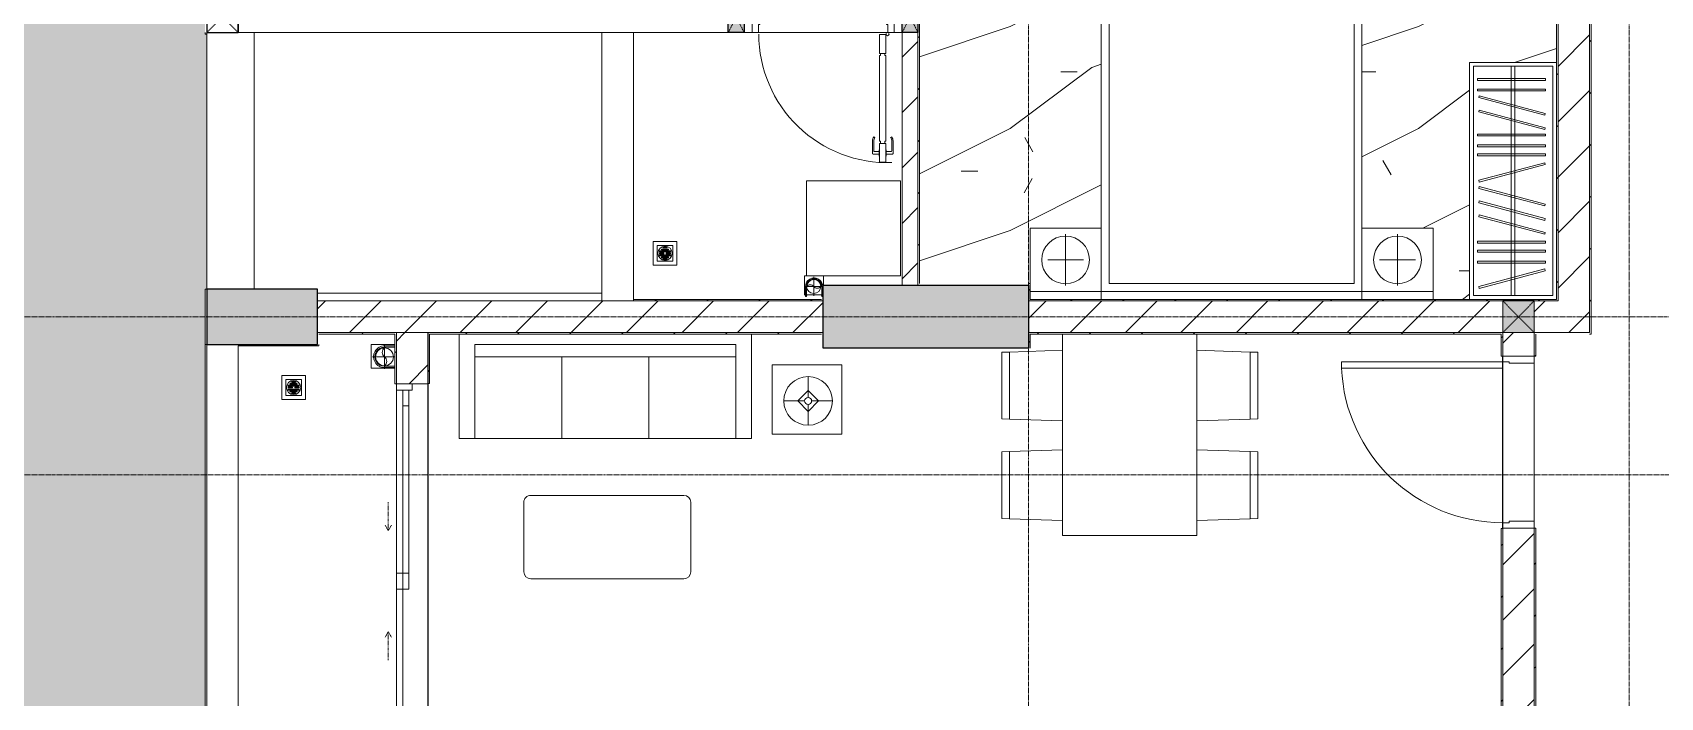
# Model space of a CAD drawing. Header units: millimetres. Extents: x 5121 to 246734, y -48180 to 129206.
# Drawn here: x 32551 to 42851, y 23126 to 27337 of the extents above; entities that cross this region are included whole.
import ezdxf

# ---------------------------------------------------------------- set-up
doc = ezdxf.new("R2010")
doc.units = ezdxf.units.MM
for name, pattern in [('Dash', [6, 3, -3]), ('Grid Line', [22.225, 12.7, -3.175, 3.175, -3.175]), ('IMPORT-CENTER _3_', [10.16, 6.35, -1.27, 1.27, -1.27])]:
    doc.linetypes.add(name, pattern=pattern)
for name, color, linetype, lineweight in [('0-1', 7, 'Continuous', 5), ('A-DETL-GENF', 92, 'Continuous', 9), ('A-DETL-GENF-1', 50, 'Continuous', 9), ('A-DOOR', 31, 'Continuous', 9), ('A-DOOR-1', 253, 'Continuous', 9), ('A-DOOR-2', 50, 'Continuous', 9), ('A-DOOR-FRAM', 31, 'Continuous', 9), ('A-DOOR-HDLN', 31, 'Dash', 9), ('A-FLOR', 192, 'Continuous', 9), ('A-FLOR-1', 50, 'Continuous', 9), ('A-FLOR-PATT', 8, 'Continuous', 9), ('A-FLOR-PATT-1', 9, 'Continuous', 9), ('A-WALL', 113, 'Continuous', 9), ('A-WALL-1', 250, 'Continuous', 18), ('A-WALL-2', 50, 'Continuous', 9), ('A-WALL-FNSH-1', 50, 'Continuous', 9), ('A-WALL-PATT-1', 9, 'Continuous', 9), ('A-WALL-PATT-2', 50, 'Continuous', 9), ('A-WALL-PATT-3', 111, 'Continuous', 9), ('G-IMPT', 8, 'Continuous', 9), ('G-IMPT-1', 254, 'Continuous', 9), ('G-IMPT-2', 8, 'IMPORT-CENTER _3_', 9), ('I-FURN', 30, 'Continuous', 9), ('I-FURN-1', 253, 'Continuous', 9), ('M-EQPM', 50, 'Continuous', 9), ('S-BEAM-1', 50, 'Continuous', 9), ('S-COLS', 52, 'Continuous', 9), ('S-COLS-1', 7, 'Continuous', 5), ('S-COLS-2', 10, 'Continuous', 25), ('S-COLS-3', 50, 'Continuous', 9), ('S-COLS-4', 253, 'Continuous', 9), ('S-COLS-5', 52, 'Continuous', 25), ('S-COLS-6', 52, 'Dash', 9), ('S-COLS-HDLN', 52, 'Dash', 9), ('S-COLS-HDLN-1', 50, 'Dash', 9), ('S-GRID-1', 1, 'Grid Line', 9)]:
    doc.layers.add(name, color=color, linetype=linetype, lineweight=lineweight)
pattern_1 = [(45, (0, 0), (-175.3625, 175.3625), [])]
pattern_2 = [(45, (0, 0), (-164.4023, 164.4023), [])]

# ---------------------------------------------------------------- blocks, each defined once
blk = doc.blocks.new('M_Concrete-Rectangular-Column2 - 400x1300-812637-TKCS_MB TỔNG THỂ TẦNG 1')
at = {"layer": 'S-COLS-3'}
blk.add_hatch(color=256, dxfattribs=at).paths.add_polyline_path([(650, 200), (-650, 200), (-650, -200), (650, -200), (650, 100)])
at = {"layer": 'S-COLS-2'}
for p, q in [((-650, 200), (650, 200)), ((-650, -200), (-650, 200)), ((650, 200), (650, -200)), ((650, -200), (-650, -200))]:
    blk.add_line(p, q, dxfattribs=at)
blk = doc.blocks.new('NCV_TKTC_KET CAU_rvt-1-TKCS_MB TỔNG THỂ TẦNG 1')
at = {"layer": 'S-COLS-1'}
blk.add_hatch(color=256, dxfattribs=at).paths.add_polyline_path([(33653, 25362), (34353, 25362), (34353, 25712), (33653, 25712), (33653, 25362)])
at = {"layer": 'A-FLOR-1'}
blk.add_line((33653, 27337), (33653, 25712), dxfattribs=at)
at = {"layer": 'S-BEAM-1'}
for p, q in [((33653, 27337), (33653, 25712)), ((33953, 25712), (33953, 27337)), ((34353, 25687), (34353, 25637)), ((36153, 25687), (34353, 25687))]:
    blk.add_line(p, q, dxfattribs=at)
at = {"layer": 'S-COLS-2'}
for p, q in [((33653, 25712), (33653, 25362)), ((34353, 25712), (33653, 25712)), ((34353, 25362), (34353, 25712)), ((33653, 25362), (34353, 25362))]:
    blk.add_line(p, q, dxfattribs=at)
at = {"layer": 'S-COLS-3', "rotation": 180}
blk.add_blockref('M_Concrete-Rectangular-Column2 - 400x1300-812637-TKCS_MB TỔNG THỂ TẦNG 1', (38203, 25537), dxfattribs=at)
blk = doc.blocks.new('MAY GIAT - MAY GIAT_dwg-V97-TKCS_MB TỔNG THỂ TẦNG 1')
at = {"layer": 'G-IMPT-1', "flags": 128}
blk.add_lwpolyline([(5, 597), (5, 2), (605, 2), (605, 597)], close=True, dxfattribs=at)
blk = doc.blocks.new('MAY GIAT - MAY GIAT-V103-TKCS_MB TỔNG THỂ TẦNG 1')
at = {"layer": 'I-FURN-1'}
for p, q in [((5, -2), (605, -2)), ((5, -597), (5, -2)), ((605, -2), (605, -597)), ((605, -597), (5, -597))]:
    blk.add_line(p, q, dxfattribs=at)
at = {"extrusion": (0, 0, -1), "zscale": -1, "rotation": 180}
blk.add_blockref('MAY GIAT - MAY GIAT_dwg-V97-TKCS_MB TỔNG THỂ TẦNG 1', (0, 0), dxfattribs=at)
blk = doc.blocks.new('G1_SOF - BO TRU - 100x200-V107-TKCS_MB TỔNG THỂ TẦNG 1')
at = {"layer": 'S-COLS-3'}
blk.add_hatch(color=256, dxfattribs=at).paths.add_polyline_path([(50, -100), (50, 100), (-50, 100), (-50, -100), (-45, -100)])
at = {"layer": 'S-COLS-2'}
for p, q in [((-50, -100), (-50, 100)), ((50, 100), (50, -100)), ((50, -100), (-50, -100))]:
    blk.add_line(p, q, dxfattribs=at)
at = {"layer": 'S-COLS-HDLN-1'}
for p, q in [((50, -100), (-50, 100)), ((-50, -100), (50, 100))]:
    blk.add_line(p, q, dxfattribs=at)
blk = doc.blocks.new('DOOR_CW_01 CANH MO-PANEL KINH - DIG_01-900x2200-CỬA NHÔM KÍNH-400868-TKCS_MB TỔNG THỂ TẦNG 1')
at = {"layer": 'A-DETL-GENF-1'}
for p, q in [((-399, 832), (-397, 832)), ((-399, 792), (-399, 832)), ((-397, 872), (-357, 872)), ((-397, 752), (-397, 872)), ((-397, 792), (-397, 832)), ((-357, 872), (-357, 752)), ((-357, 792), (-357, 832)), ((-355, 832), (-357, 832)), ((-355, 792), (-355, 832)), ((-442, 737), (-442, 816)), ((-399, 820), (-438, 820)), ((-434, 800), (-434, 737)), ((-399, 804), (-430, 804)), ((-397, 792), (-399, 792)), ((-357, 752), (-397, 752)), ((-397, 738), (-391, 738)), ((-397, 738), (-397, 196)), ((-363, 752), (-391, 752)), ((-391, 752), (-391, 738)), ((-363, 738), (-363, 752)), ((-357, 738), (-363, 738)), ((-357, 792), (-355, 792)), ((-357, 196), (-357, 738)), ((-355, 820), (-316, 820)), ((-355, 804), (-324, 804)), ((-320, 800), (-320, 737)), ((-312, 737), (-312, 816)), ((-434, 711), (-427, 716)), ((-320, 711), (-327, 716)), ((-397, 196), (-391, 196)), ((-357, 182), (-397, 182)), ((-397, 182), (-397, 62)), ((-391, 196), (-391, 182)), ((-391, 182), (-363, 182)), ((-357, 196), (-363, 196)), ((-363, 182), (-363, 196)), ((-357, 62), (-357, 182)), ((-397, 62), (-357, 62))]:
    blk.add_line(p, q, dxfattribs=at)
blk.add_circle((-407, 60), 10, dxfattribs=at)
for centre, radius, start, end in [((-407, 60), 814, 360, 92), ((-438, 816), 4, 90, 180), ((-397, 737), 45, 180, 215), ((-430, 800), 4, 90, 180), ((-397, 737), 37, 180, 215), ((-357, 737), 37, 325, 0), ((-324, 800), 4, 360, 90), ((-357, 737), 45, 325, 0), ((-316, 816), 4, 0, 90)]:
    blk.add_arc(centre, radius, start, end, dxfattribs=at)
at = {"layer": 'A-DOOR-2'}
for p, q in [((-410, 50), (-450, 50)), ((-450, 50), (-450, -50)), ((-410, 0), (-410, 50)), ((-400, 0), (-410, 0)), ((-407, 50), (-382, 50)), ((-400, -50), (-400, 0)), ((410, 0), (400, 0)), ((400, 0), (400, -50)), ((450, 50), (410, 50)), ((410, 50), (410, 0)), ((450, -50), (450, 50)), ((-450, -50), (-400, -50)), ((400, -50), (450, -50))]:
    blk.add_line(p, q, dxfattribs=at)
blk = doc.blocks.new('G1_SOF - BO TRU - 100x200-V75-TKCS_MB TỔNG THỂ TẦNG 1')
at = {"layer": 'S-COLS-3'}
blk.add_hatch(color=256, dxfattribs=at).paths.add_polyline_path([(-50, 0), (-50, -100), (50, -100), (50, 100), (-50, 98), (-50, 47)])
at = {"layer": 'S-COLS-2'}
for p, q in [((-50, 100), (50, 100)), ((-50, -100), (-50, 100)), ((50, 100), (50, -100)), ((50, -100), (-50, -100))]:
    blk.add_line(p, q, dxfattribs=at)
at = {"layer": 'S-COLS-HDLN-1'}
for p, q in [((50, -100), (-50, 100)), ((-50, -100), (50, 100))]:
    blk.add_line(p, q, dxfattribs=at)
blk = doc.blocks.new('GIUONG NGU-2TAB-1600x2000 - GIUONG NGU-2TAB-1600x2000-851491-TKCS_MB TỔNG THỂ TẦNG 1')
at = {"layer": 'I-FURN-1'}
for p, q in [((570, 2050), (1997, 2050)), ((1997, 2050), (570, 2050)), ((1997, 2000), (570, 2000)), ((458, 50), (458, 1939)), ((458, 1939), (458, 50)), ((508, 1939), (508, 100)), ((2058, 100), (2058, 1939)), ((2108, 1939), (2108, 50)), ((2108, 50), (2108, 1939)), ((8, 50), (8, 450)), ((8, 450), (458, 450)), ((8, 450), (458, 450)), ((8, 50), (8, 450)), ((233, 87), (233, 413)), ((458, 450), (458, 50)), ((458, 450), (458, 50)), ((2108, 50), (2108, 450)), ((2108, 450), (2558, 450)), ((2108, 450), (2108, 50)), ((2558, 450), (2108, 450)), ((2333, 87), (2333, 413)), ((2558, 450), (2558, 50)), ((2558, 50), (2558, 450)), ((120, 250), (347, 250)), ((2446, 250), (2220, 250)), ((458, 50), (8, 50)), ((8, 0), (8, 50)), ((8, 50), (458, 50)), ((458, 50), (8, 50)), ((2108, 50), (458, 50)), ((458, 50), (458, 0)), ((458, 0), (458, 50)), ((458, 50), (2108, 50)), ((458, 50), (2108, 50)), ((508, 100), (2058, 100)), ((2558, 50), (2108, 50)), ((2108, 50), (2558, 50)), ((2108, 0), (2108, 50)), ((2108, 50), (2108, 0)), ((2108, 50), (2558, 50)), ((2558, 50), (2558, 0))]:
    blk.add_line(p, q, dxfattribs=at)
for centre in [(233, 250), (2333, 250)]:
    blk.add_circle(centre, 151, dxfattribs=at)
for centre, radius, start, end in [((570, 1939), 111, 90, 180), ((570, 1939), 111, 90, 180), ((570, 1939), 61.1, 90, 180), ((1997, 1939), 111, 0, 90), ((1997, 1939), 111, 360, 90), ((1997, 1939), 61.1, 360, 90)]:
    blk.add_arc(centre, radius, start, end, dxfattribs=at)
blk = doc.blocks.new('TU QUAN AO-SUITE ROOM_3 - TU QUAN AO-SUITE ROOM_3-V109-TKCS_MB TỔNG THỂ TẦNG 1')
at = {"layer": 'I-FURN-1'}
for p, q in [((0, -1500), (0, 0)), ((0, 0), (0, -1500)), ((-526, -24), (-24, -24)), ((-526, -1476), (-526, -24)), ((-526, -24), (-526, -600)), ((-478, -181), (-61, -69)), ((-58, -81), (-475, -193)), ((-287, -24), (-287, -576)), ((-263, -24), (-263, -576)), ((-61, -69), (-58, -81)), ((-24, -24), (-24, -1476)), ((-475, -193), (-478, -181)), ((-480, -230), (-50, -230)), ((-480, -242), (-480, -230)), ((-50, -242), (-480, -242)), ((-480, -299), (-50, -299)), ((-480, -311), (-480, -299)), ((-50, -230), (-50, -242)), ((-50, -299), (-50, -311)), ((-50, -311), (-480, -311)), ((-480, -356), (-50, -356)), ((-480, -368), (-480, -356)), ((-50, -368), (-480, -368)), ((-475, -412), (-478, -423)), ((-58, -523), (-475, -412)), ((-50, -356), (-50, -368)), ((-478, -423), (-61, -535)), ((-475, -500), (-478, -512)), ((-478, -512), (-61, -624)), ((-58, -612), (-475, -500)), ((-526, -1476), (-526, -600)), ((-475, -592), (-478, -603)), ((-478, -603), (-61, -715)), ((-58, -703), (-475, -592)), ((-287, -576), (-287, -1476)), ((-263, -576), (-263, -1476)), ((-61, -535), (-58, -523)), ((-61, -624), (-58, -612)), ((-61, -715), (-58, -703)), ((-478, -854), (-61, -742)), ((-58, -754), (-475, -865)), ((-61, -742), (-58, -754)), ((-480, -909), (-480, -921)), ((-480, -909), (-480, -921)), ((-50, -909), (-480, -909)), ((-480, -921), (-50, -921)), ((-475, -865), (-478, -854)), ((-50, -921), (-50, -909)), ((-480, -966), (-480, -978)), ((-480, -966), (-480, -978)), ((-50, -966), (-480, -966)), ((-480, -978), (-50, -978)), ((-50, -978), (-50, -966)), ((-480, -1035), (-480, -1047)), ((-480, -1035), (-480, -1047)), ((-50, -1035), (-480, -1035)), ((-480, -1047), (-50, -1047)), ((-475, -1075), (-478, -1087)), ((-478, -1087), (-61, -1199)), ((-58, -1187), (-475, -1075)), ((-50, -1047), (-50, -1035)), ((-475, -1167), (-478, -1178)), ((-478, -1178), (-61, -1290)), ((-58, -1278), (-475, -1167)), ((-61, -1199), (-58, -1187)), ((-480, -1320), (-480, -1332)), ((-480, -1320), (-480, -1332)), ((-50, -1320), (-480, -1320)), ((-480, -1332), (-50, -1332)), ((-61, -1290), (-58, -1278)), ((-50, -1332), (-50, -1320)), ((-480, -1387), (-480, -1399)), ((-480, -1387), (-480, -1399)), ((-50, -1387), (-480, -1387)), ((-480, -1399), (-50, -1399)), ((-50, -1399), (-50, -1387)), ((-550, -1500), (0, -1500)), ((0, -1500), (-550, -1500)), ((-24, -1476), (-526, -1476))]:
    blk.add_line(p, q, dxfattribs=at)
blk = doc.blocks.new('LOBBY_SOFA_1 - LOBBY_SOFA_1-851489-TKCS_MB TỔNG THỂ TẦNG 1')
at = {"layer": 'I-FURN'}
for p, q in [((-2128, 1549), (-1160, 1549)), ((-2172, 1065), (-2172, 1505)), ((-1116, 1505), (-1116, 1065)), ((-1160, 1021), (-2128, 1021)), ((-2688, 634), (-3128, 634)), ((-3128, 634), (-3128, 194)), ((-2688, 194), (-2688, 634)), ((-2556, 660), (-708, 660)), ((-2556, 0), (-2556, 660)), ((-2457, 66), (-2457, 660)), ((-1907, 143), (-1907, 660)), ((-1357, 143), (-1357, 660)), ((-807, 660), (-807, 66)), ((-708, 660), (-708, 0)), ((-2915, 445), (-2915, 577)), ((-2937, 423), (-3069, 423)), ((-2981, 423), (-2915, 489)), ((-2915, 357), (-2981, 423)), ((-2915, 489), (-2849, 423)), ((-2849, 423), (-2915, 357)), ((-2893, 423), (-2761, 423)), ((-2915, 269), (-2915, 401)), ((-3128, 194), (-2688, 194)), ((-807, 143), (-2457, 143)), ((-807, 66), (-2457, 66))]:
    blk.add_line(p, q, dxfattribs=at)
for radius in [154, 22]:
    blk.add_circle((-2915, 423), radius, dxfattribs=at)
for centre, start, end in [((-2128, 1505), 90, 180), ((-1160, 1505), 0, 90), ((-2128, 1065), 180, 270), ((-1160, 1065), 270, 0)]:
    blk.add_arc(centre, 44, start, end, dxfattribs=at)
at = {"layer": 'I-FURN-1'}
for p, q in [((-2128, 1549), (-1160, 1549)), ((-2172, 1065), (-2172, 1505)), ((-1116, 1505), (-1116, 1065)), ((-1160, 1021), (-2128, 1021)), ((-3128, 634), (-2688, 634)), ((-3128, 194), (-3128, 634)), ((-2688, 634), (-2688, 194)), ((-2556, 660), (-708, 660)), ((-2556, 0), (-2556, 660)), ((-708, 660), (-708, 0)), ((-2688, 194), (-3128, 194))]:
    blk.add_line(p, q, dxfattribs=at)
for centre, start, end in [((-2128, 1505), 90, 180), ((-1160, 1505), 0, 90), ((-2128, 1065), 180, 270), ((-1160, 1065), 270, 0)]:
    blk.add_arc(centre, 44, start, end, dxfattribs=at)
blk = doc.blocks.new('RES_BAN AN 1 - RES_BAN AN 1-V115-TKCS_MB TỔNG THỂ TẦNG 1')
at = {"layer": 'I-FURN-1'}
for p, q in [((-425, 0), (-425, -1275)), ((425, -1275), (425, 0)), ((-762, -114), (-425, -102)), ((-425, -102), (-425, -550)), ((425, -102), (425, -550)), ((762, -114), (425, -102)), ((-762, -114), (-810, -115)), ((-810, -115), (-810, -537)), ((-762, -539), (-762, -114)), ((-762, -539), (-762, -114)), ((762, -539), (762, -114)), ((762, -114), (762, -539)), ((810, -115), (762, -114)), ((810, -537), (810, -115)), ((-810, -537), (-762, -539)), ((-425, -550), (-762, -539)), ((425, -550), (762, -539)), ((762, -539), (810, -537)), ((-810, -745), (-762, -744)), ((-810, -1167), (-810, -745)), ((-762, -744), (-425, -733)), ((-762, -1169), (-762, -744)), ((-762, -744), (-762, -1169)), ((-425, -733), (-425, -1180)), ((425, -733), (425, -1180)), ((762, -744), (425, -733)), ((762, -744), (810, -745)), ((762, -1169), (762, -744)), ((762, -1169), (762, -744)), ((810, -745), (810, -1167)), ((-762, -1169), (-810, -1167)), ((-425, -1180), (-762, -1169)), ((425, -1180), (762, -1169)), ((810, -1167), (762, -1169)), ((-425, -1275), (425, -1275))]:
    blk.add_line(p, q, dxfattribs=at)
blk = doc.blocks.new('NCV_TKTC_TANG 1_rvt-1-TKCS_MB TỔNG THỂ TẦNG 1')
at = {"layer": 'A-FLOR-PATT-1'}
h = blk.add_hatch(dxfattribs=at)
h.set_pattern_fill('FP_6', color=256, style=0, pattern_type=2)
h.set_pattern_definition([(0, (0, 0), (2519.68, 629.92), [103.937, -1785.823, 103.937, -1785.823, -10078.72]), (0, (0, 0), (2519.68, 629.92), [-3779.52, 103.937, -3675.583, 103.937, -1785.823, -4409.44]), (0, (0, 0), (2519.68, 629.92), [-9448.8, 103.937, -1155.903, 103.937, -3045.663]), (120, (944.9, 314.96), (-1805.367, 1867.147), [103.94, -1785.82, 103.94, -11864.54]), (120, (944.9, 314.96), (-1805.367, 1867.147), [-1993.697, -1785.823, 103.937, -3675.583, -6299.2]), (120, (944.9, 314.96), (-1805.367, 1867.147), [-7559.04, 103.937, -1785.823, 103.937, -4305.503]), (120, (944.9, 314.96), (-1805.367, 1867.147), [-9552.74, -1155.9, 103.94, -3045.66]), (240, (1259.84, 1574.8), (-714.313, -2497.067), [103.94, -1785.82, 103.94, -11864.54]), (240, (1259.84, 1574.8), (-714.313, -2497.067), [-1993.697, -1785.823, 103.937, -3675.583, -6299.2]), (240, (1259.84, 1574.8), (-714.313, -2497.067), [-7559.04, 103.937, -1785.823, 103.937, -4305.503]), (240, (1259.84, 1574.8), (-714.313, -2497.067), [-9552.74, -1155.9, 103.94, -3045.66])])
h.paths.add_polyline_path([(38863, 25647), (38863, 25647), (38863, 26097), (39313, 26097), (39313, 27586), (39316, 27615), (39328, 27641), (39345, 27664), (39368, 27682), (39395, 27693), (39428, 27697), (40851, 27697), (40880, 27693), (40907, 27682), (40930, 27664), (40947, 27641), (40959, 27615), (40962, 27586), (40962, 26097), (41412, 26097), (41412, 25647), (41643, 25647), (41643, 27147), (42193, 27147), (42191, 28527), (41753, 28527), (41753, 28537), (40953, 28537), (40953, 28527), (40853, 28527), (40853, 28277), (39253, 28277), (39253, 28527), (38163, 28527), (38163, 28437), (38153, 28437), (38153, 27537), (38163, 27537), (38163, 25747), (38153, 25747), (38153, 25737), (38853, 25737), (38853, 25747), (38863, 25745), (38863, 25697)])
h = blk.add_hatch(dxfattribs=at)
h.set_pattern_fill('FP_4', color=256, style=0, pattern_type=2)
h.set_pattern_definition([(216.87, (516.46, 1291.15), (3873.4454, 2582.3069), [645.575, -5810.175]), (206.565, (1291.15, 903.8), (-1291.1515, -1291.149), [1443.55, -1443.55]), (198.435, (1291.15, 258.23), (-2582.2983, -1291.1527), [816.596, -3266.38])])
h.paths.add_polyline_path([(38863, 25647), (38863, 25647), (38863, 26097), (39313, 26097), (39313, 27586), (39316, 27615), (39328, 27641), (39345, 27664), (39368, 27682), (39395, 27693), (39428, 27697), (40851, 27697), (40880, 27693), (40907, 27682), (40930, 27664), (40947, 27641), (40959, 27615), (40962, 27586), (40962, 26097), (41412, 26097), (41412, 25647), (41643, 25647), (41643, 27147), (42193, 27147), (42191, 28527), (41753, 28527), (41753, 28537), (40953, 28537), (40953, 28527), (40853, 28527), (40853, 28277), (39253, 28277), (39253, 28527), (38163, 28527), (38163, 28437), (38153, 28437), (38153, 27537), (38163, 27537), (38163, 25747), (38153, 25747), (38153, 25737), (38853, 25737), (38853, 25747), (38863, 25745), (38863, 25697)])
at = {"layer": 'A-WALL-PATT-1'}
h = blk.add_hatch(dxfattribs=at)
h.set_pattern_fill('FP_2', color=256, style=0, pattern_type=2)
h.set_pattern_definition(pattern_1)
h.paths.add_polyline_path([(38153, 25737), (38153, 27337), (38053, 27337), (38053, 25737), (38153, 25737)])
h.paths.add_polyline_path([(38153, 28437), (38153, 28737), (38053, 28737), (38053, 28437), (38103, 28437)])
h.paths.add_polyline_path([(38153, 29537), (38153, 30437), (38053, 30437), (38053, 29537), (38103, 29537)])
at = {"layer": 'A-WALL-PATT-2'}
h = blk.add_hatch(dxfattribs=at)
h.set_pattern_fill('FP_10', color=256, style=0, pattern_type=2)
h.set_pattern_definition(pattern_2)
h.paths.add_polyline_path([(38153, 25747), (38163, 25747), (38163, 27537), (38153, 27537), (38153, 26342)])
h.paths.add_polyline_path([(38153, 28437), (38163, 28437), (38163, 28527), (38153, 28527)])
h = blk.add_hatch(dxfattribs=at)
h.set_pattern_fill('FP_10', color=256, style=0, pattern_type=2)
h.set_pattern_definition(pattern_2)
h.paths.add_polyline_path([(42193, 25637), (42203, 25637), (42203, 28527), (42193, 28527), (42193, 25637)])
h = blk.add_hatch(dxfattribs=at)
h.set_pattern_fill('FP_10', color=256, style=0, pattern_type=2)
h.set_pattern_definition(pattern_2)
h.paths.add_polyline_path([(37521, 25637), (37553, 25637), (37553, 25647), (36353, 25647), (36353, 25637), (37223, 25637)])
h = blk.add_hatch(dxfattribs=at)
h.set_pattern_fill('FP_10', color=256, style=0, pattern_type=2)
h.set_pattern_definition(pattern_2)
h.paths.add_polyline_path([(38853, 25647), (38863, 25647), (38863, 25747), (38853, 25747), (38853, 25647)])
h = blk.add_hatch(dxfattribs=at)
h.set_pattern_fill('FP_10', color=256, style=0, pattern_type=2)
h.set_pattern_definition(pattern_2)
h.paths.add_polyline_path([(38853, 25637), (42193, 25637), (42193, 25647), (38853, 25647)])
h = blk.add_hatch(dxfattribs=at)
h.set_pattern_fill('FP_10', color=256, style=0, pattern_type=2)
h.set_pattern_definition(pattern_2)
h.paths.add_polyline_path([(33953, 25352), (34363, 25352), (34363, 25362), (33853, 25362), (33853, 25352)])
h = blk.add_hatch(dxfattribs=at)
h.set_pattern_fill('FP_10', color=256, style=0, pattern_type=2)
h.set_pattern_definition(pattern_2)
h.paths.add_polyline_path([(34363, 25427), (34843, 25427), (34843, 25437), (34353, 25437), (34353, 25427)])
h = blk.add_hatch(dxfattribs=at)
h.set_pattern_fill('FP_10', color=256, style=0, pattern_type=2)
h.set_pattern_definition(pattern_2)
h.paths.add_polyline_path([(34853, 22447), (34853, 22612), (34843, 22612), (34843, 22447)])
h.paths.add_polyline_path([(34853, 25112), (34853, 25437), (34843, 25437), (34843, 25112)])
h = blk.add_hatch(dxfattribs=at)
h.set_pattern_fill('FP_10', color=256, style=0, pattern_type=2)
h.set_pattern_definition(pattern_2)
h.paths.add_polyline_path([(37223, 25427), (37553, 25427), (37553, 25437), (35053, 25437), (35053, 25427), (37099, 25427)])
h = blk.add_hatch(dxfattribs=at)
h.set_pattern_fill('FP_10', color=256, style=0, pattern_type=2)
h.set_pattern_definition(pattern_2)
h.paths.add_polyline_path([(35063, 22447), (35063, 22614), (35053, 22612), (35053, 22447)])
h.paths.add_polyline_path([(35063, 25114), (35059, 25427), (35053, 25427), (35053, 25114)])
h = blk.add_hatch(dxfattribs=at)
h.set_pattern_fill('FP_10', color=256, style=0, pattern_type=2)
h.set_pattern_definition(pattern_2)
h.paths.add_polyline_path([(38863, 25337), (38863, 25437), (38853, 25435), (38853, 25337)])
h = blk.add_hatch(dxfattribs=at)
h.set_pattern_fill('FP_10', color=256, style=0, pattern_type=2)
h.set_pattern_definition(pattern_2)
h.paths.add_polyline_path([(40928, 25427), (41843, 25427), (41843, 25437), (38863, 25437), (38863, 25427), (39918, 25427)])
h = blk.add_hatch(dxfattribs=at)
h.set_pattern_fill('FP_10', color=256, style=0, pattern_type=2)
h.set_pattern_definition(pattern_2)
h.paths.add_polyline_path([(41853, 22437), (41853, 24197), (41843, 24197), (41843, 22437)])
h.paths.add_polyline_path([(41852, 25287), (41853, 25287), (41853, 25437), (41843, 25437), (41843, 25287)])
at = {"layer": 'A-FLOR-1'}
for p, q in [((41852, 25287), (41852, 24197)), ((41853, 24232), (41853, 25252)), ((42052, 24242), (42052, 25242)), ((34853, 25072), (34853, 23912)), ((35053, 25112), (35053, 22614)), ((35053, 22614), (35053, 25112))]:
    blk.add_line(p, q, dxfattribs=at)
at = {"layer": 'A-WALL-1'}
for p, q in [((42193, 28527), (42193, 25647)), ((42203, 25637), (42203, 28527)), ((38163, 25747), (38163, 27537)), ((33853, 27437), (33853, 27337)), ((33853, 27337), (36953, 27337)), ((38053, 27337), (38053, 27327)), ((37543, 25647), (36353, 25647)), ((36353, 25647), (36353, 25637)), ((38153, 25737), (38153, 25747)), ((38863, 25747), (38853, 25747)), ((38863, 25647), (38863, 25747)), ((42193, 25647), (38863, 25647)), ((36353, 25637), (37553, 25637)), ((38853, 25637), (42193, 25637)), ((42193, 25637), (42203, 25637)), ((34353, 25362), (33853, 25362)), ((33853, 25362), (33853, 25352)), ((33853, 25352), (34363, 25352)), ((34843, 25437), (34353, 25437)), ((34353, 25437), (34353, 25427)), ((34363, 25427), (34843, 25427)), ((34363, 25352), (34363, 25362)), ((34853, 25437), (34843, 25437)), ((34843, 25427), (34843, 25112)), ((34853, 25112), (34853, 25437)), ((37553, 25437), (35053, 25437)), ((35053, 25437), (35053, 25427)), ((35053, 25427), (35053, 25114)), ((35063, 25427), (37543, 25427)), ((35063, 25114), (35063, 25427)), ((38863, 25437), (38853, 25437)), ((38853, 25437), (38853, 25337)), ((41843, 25437), (38863, 25437)), ((38863, 25337), (38863, 25427)), ((38863, 25427), (41843, 25427)), ((41853, 25437), (41843, 25437)), ((41843, 25427), (41843, 25287)), ((41853, 25287), (41853, 25437)), ((41843, 25287), (41853, 25287)), ((34843, 25112), (34853, 25112)), ((35053, 25114), (35063, 25114)), ((41843, 24197), (41843, 22447)), ((41853, 24197), (41843, 24197)), ((41853, 22437), (41853, 24197))]:
    blk.add_line(p, q, dxfattribs=at)
at = {"layer": 'A-WALL-2'}
for p, q in [((36153, 25637), (36153, 27337)), ((36353, 27337), (36353, 25647)), ((37053, 27337), (37103, 27337)), ((37963, 27337), (37143, 27337)), ((38003, 27337), (38053, 27337)), ((38053, 27327), (38053, 25737)), ((38153, 25747), (38153, 27337)), ((38153, 27337), (38153, 25747))]:
    blk.add_line(p, q, dxfattribs=at)
at = {"layer": 'A-DOOR-1', "rotation": 180}
blk.add_blockref('DOOR_CW_01 CANH MO-PANEL KINH - DIG_01-900x2200-CỬA NHÔM KÍNH-400868-TKCS_MB TỔNG THỂ TẦNG 1', (37553, 27387), dxfattribs=at)
at = {"layer": 'I-FURN-1'}
for name, p in [('GIUONG NGU-2TAB-1600x2000 - GIUONG NGU-2TAB-1600x2000-851491-TKCS_MB TỔNG THỂ TẦNG 1', (38854, 25647)), ('RES_BAN AN 1 - RES_BAN AN 1-V115-TKCS_MB TỔNG THỂ TẦNG 1', (39493, 25427))]:
    blk.add_blockref(name, p, dxfattribs=at)
for name, p, rotation in [('TU QUAN AO-SUITE ROOM_3 - TU QUAN AO-SUITE ROOM_3-V109-TKCS_MB TỔNG THỂ TẦNG 1', (41643, 25647), 180), ('MAY GIAT - MAY GIAT-V103-TKCS_MB TỔNG THỂ TẦNG 1', (38045, 26402), 270.0000000000009), ('LOBBY_SOFA_1 - LOBBY_SOFA_1-851489-TKCS_MB TỔNG THỂ TẦNG 1', (34543, 25427), 180)]:
    blk.add_blockref(name, p, dxfattribs=dict(at, rotation=rotation))
at = {"layer": 'S-COLS-4'}
for name, p in [('G1_SOF - BO TRU - 100x200-V75-TKCS_MB TỔNG THỂ TẦNG 1', (37003, 27437)), ('G1_SOF - BO TRU - 100x200-V107-TKCS_MB TỔNG THỂ TẦNG 1', (38103, 27437))]:
    blk.add_blockref(name, p, dxfattribs=at)
blk = doc.blocks.new('TKTC_XREF_251221_MB TANG 1 - TKTC_XREF_260130_MB TANG 1_dwg_THU NUOC - THU NUOC-444531-TKCS_MB TẦNG 1-4202120-TKCS_MB TỔNG THỂ TẦNG 1')
at = {"layer": 'M-EQPM'}
for p, q in [((-23, 11), (41, 11)), ((41, 5), (-23, 5)), ((-11, 23), (28, 23)), ((28, 17), (-11, 17)), ((-1, 36), (19, 36)), ((19, 30), (-1, 30)), ((-23, -14), (41, -14)), ((41, -20), (-23, -20)), ((-11, -26), (28, -26)), ((28, -32), (-11, -32)), ((-1, -38), (19, -38)), ((19, -44), (-1, -44))]:
    blk.add_line(p, q, dxfattribs=at)
at = {"layer": 'M-EQPM', "flags": 128}
for points in [[(84, -79), (84, 71), (-66, 71), (-66, -79)], [(59, -54), (59, 46), (-41, 46), (-41, -54)]]:
    blk.add_lwpolyline(points, close=True, dxfattribs=at)
for points in [[(-23, -1), (1, -1), (1, -7), (-23, -7)], [(41, -7), (17, -7), (17, -1), (41, -1)]]:
    blk.add_lwpolyline(points, dxfattribs=at)
at = {"layer": 'M-EQPM'}
for centre, radius, start, end in [((9, -4), 45, 360, 180), ((9, -4), 45, 360, 180), ((-23, 8), 3, 90, 270), ((-11, 20), 3, 90, 270), ((-1, 33), 3, 90, 270), ((19, 33), 3, 270, 90), ((28, 20), 3, 270, 90), ((41, 8), 3, 270, 90), ((9, -4), 45, 180, 360), ((9, -4), 45, 180, 360), ((-23, -4), 3, 90, 270), ((-23, -17), 3, 90, 270), ((-11, -29), 3, 90, 270), ((-1, -41), 3, 90, 270), ((19, -41), 3, 270, 90), ((28, -29), 3, 270, 90), ((41, -4), 3, 270, 90), ((41, -17), 3, 270, 90)]:
    blk.add_arc(centre, radius, start, end, dxfattribs=at)
blk = doc.blocks.new('TKTC_XREF_251221_MB TANG 1 - TKTC_XREF_260130_MB TANG 1_dwg_CUM U_DN100-V219-TKCS_MB TỔNG THỂ TẦNG 1')
at = {"layer": 'G-IMPT'}
for p, q in [((-79, 67), (-79, 63)), ((-77, 67), (-77, 63)), ((-75, 67), (-75, 63)), ((-73, 69), (-73, 61)), ((-67, 68), (-72, 68)), ((-67, 62), (-72, 62)), ((-65, 69), (0, 69)), ((-79, -63), (-79, -67)), ((-77, -63), (-77, -67)), ((-75, -63), (-75, -67)), ((-73, -61), (-73, -69)), ((-67, -62), (-72, -62)), ((-67, -68), (-72, -68)), ((-67, -73), (-67, -71)), ((-65, -69), (0, -69))]:
    blk.add_line(p, q, dxfattribs=at)
at = {"layer": 'G-IMPT', "flags": 128}
for points in [[(-73, 68), (-78, 68), (-78, 62), (-73, 62)], [(-72, 59), (-67, 59), (-67, 71), (-72, 71)], [(-67, 71), (-67, 73), (-65, 73), (-65, 57), (-67, 57), (-67, 59)], [(-65, 61), (0, 61), (0, 57)], [(-73, -62), (-78, -62), (-78, -68), (-73, -68)], [(-72, -71), (-67, -71), (-67, -59), (-72, -59)], [(-67, -59), (-67, -57), (-65, -57), (-65, -72)], [(-65, -61), (0, -61), (0, -57)]]:
    blk.add_lwpolyline(points, dxfattribs=at)
at = {"layer": 'G-IMPT'}
for centre, radius, start, end in [((-78, 67), 0.96, 90, 180), ((-78, 63), 0.96, 180, 270), ((-71, 69), 1.56, 112.6199, 247.3801), ((-68, 65), 4.8, 143.1301, 216.8699), ((-71, 61), 1.56, 112.6199, 247.3801), ((0, 0), 69, 270, 90), ((0, 0), 61, 270, 90), ((0, 0), 57, 270, 90), ((-78, -63), 0.96, 90, 180), ((-78, -67), 0.96, 180, 270), ((-71, -61), 1.56, 112.6199, 247.3801), ((-68, -65), 4.8, 143.1301, 216.8699), ((-71, -69), 1.56, 112.6199, 247.3801)]:
    blk.add_arc(centre, radius, start, end, dxfattribs=at)
blk = doc.blocks.new('TKTC_XREF_251221_MB TANG 1 - TKTC_XREF_260130_MB TANG 1_dwg_$cc-V220-TKCS_MB TỔNG THỂ TẦNG 1')
at = {"layer": 'G-IMPT'}
blk.add_circle((0, 0), 0.5, dxfattribs=at)
for centre, radius, start, end in [((0, 0), 0.5, 90, 270), ((0.19, 0.25), 0.313, 126.8699, 233.1301), ((-0.19, -0.25), 0.313, 306.8699, 53.1301)]:
    blk.add_arc(centre, radius, start, end, dxfattribs=at)
at = {"layer": 'G-IMPT-2'}
for p, q in [((-0.67, 0), (0.67, 0)), ((0, -0.65), (0, 0.67))]:
    blk.add_line(p, q, dxfattribs=at)
blk = doc.blocks.new('TKTC_XREF_251221_MB TANG 1 - TKTC_XREF_260130_MB TANG 1_dwg_CUM U_DN100-V294-TKCS_MB TỔNG THỂ TẦNG 1')
at = {"layer": 'G-IMPT'}
blk.add_hatch(color=256, dxfattribs=at).paths.add_polyline_path([(0, 61), (0, 57), (24, 51), (37, 43), (48, 31), (55, 16), (55, 15), (57, 0), (53, -20), (43, -37), (31, -48), (16, -55), (15, -55), (0, -59), (0, -61), (28, -54), (40, -45), (49, -35), (55, -25), (59, -15), (61, 0), (54, 28), (45, 40), (35, 49), (24, 56), (15, 59)])
for p, q in [((-65, 73), (-65, 57)), ((-65, 69), (0, 69)), ((-65, -57), (-65, -73)), ((-65, -69), (0, -69))]:
    blk.add_line(p, q, dxfattribs=at)
at = {"layer": 'G-IMPT', "flags": 128}
for points in [[(-65, 61), (0, 61), (0, 57)], [(-65, -61), (0, -61), (0, -57)]]:
    blk.add_lwpolyline(points, dxfattribs=at)
at = {"layer": 'G-IMPT'}
for radius in [69, 61, 57]:
    blk.add_arc((0, 0), radius, 270, 90, dxfattribs=at)
blk = doc.blocks.new('TKTC_XREF_251221_MB TANG 1 - TKTC_XREF_260130_MB TANG 1_dwg_$cc-V295-TKCS_MB TỔNG THỂ TẦNG 1')
at = {"layer": 'G-IMPT'}
blk.add_circle((0, 0), 0.5, dxfattribs=at)
for centre, radius, start, end in [((0, 0), 0.5, 90, 270), ((0.188, 0.25), 0.313, 126.8699, 233.1301), ((-0.188, -0.25), 0.313, 306.8699, 53.1301)]:
    blk.add_arc(centre, radius, start, end, dxfattribs=at)
at = {"layer": 'G-IMPT-2'}
for p, q in [((-0.673, 0), (0.571, 0)), ((0, -0.673), (0, 0.673))]:
    blk.add_line(p, q, dxfattribs=at)
blk = doc.blocks.new('TKTC_XREF_251221_MB TANG 1 - TKTC_XREF_260130_MB TANG 1_dwg-4202109-TKCS_MB TỔNG THỂ TẦNG 1')
at = {"layer": 'G-IMPT'}
blk.add_line((-169499, -374010), (-169499, -375635), dxfattribs=at)
at = {"layer": 'G-IMPT', "flags": 128}
for points in [[(-165716, -375551), (-165596, -375551), (-165596, -375610)], [(-165599, -375671), (-165716, -375671), (-165716, -375551)]]:
    blk.add_lwpolyline(points, dxfattribs=at)
blk.add_lwpolyline([(-168309, -376135), (-168459, -376135), (-168459, -375985), (-168309, -375985)], close=True, dxfattribs=at)
for p in [(-166608, -375404), (-168958, -376254)]:
    blk.add_blockref('TKTC_XREF_251221_MB TANG 1 - TKTC_XREF_260130_MB TANG 1_dwg_THU NUOC - THU NUOC-444531-TKCS_MB TẦNG 1-4202120-TKCS_MB TỔNG THỂ TẦNG 1', p)
at = {"extrusion": (0, 0, -1), "xscale": 90.00000000005102, "yscale": 90.00000000005102, "zscale": -90.000000000051, "rotation": 270.374026779938}
blk.add_blockref('TKTC_XREF_251221_MB TANG 1 - TKTC_XREF_260130_MB TANG 1_dwg_$cc-V220-TKCS_MB TỔNG THỂ TẦNG 1', (165658, -375618), dxfattribs=at)
for name, p, xscale, yscale, zscale, rotation in [('TKTC_XREF_251221_MB TANG 1 - TKTC_XREF_260130_MB TANG 1_dwg_CUM U_DN100-V219-TKCS_MB TỔNG THỂ TẦNG 1', (-165656, -375619), 0.7894736842105242, 0.7894736842105242, 0.7894736842105242, 89.99999999844349), ('TKTC_XREF_251221_MB TANG 1 - TKTC_XREF_260130_MB TANG 1_dwg_$cc-V295-TKCS_MB TỔNG THỂ TẦNG 1', (-168374, -376064), 113.7150000000073, 113.7150000000073, 113.7150000000073, 359.9990086636432), ('TKTC_XREF_251221_MB TANG 1 - TKTC_XREF_260130_MB TANG 1_dwg_CUM U_DN100-V294-TKCS_MB TỔNG THỂ TẦNG 1', (-168374, -376063), 0.9975000000000006, 0.9975000000000006, 0.9975000000000006, 180.000991338195)]:
    blk.add_blockref(name, p, dxfattribs=dict(xscale=xscale, yscale=yscale, zscale=zscale, rotation=rotation))
blk = doc.blocks.new('TKTC_XREF_251221_MB TANG 1 - TKTC_XREF_251221_MB TANG 1-2038492-TKCS_MB TỔNG THỂ TẦNG 1')
blk.add_blockref('TKTC_XREF_251221_MB TANG 1 - TKTC_XREF_260130_MB TANG 1_dwg-4202109-TKCS_MB TỔNG THỂ TẦNG 1', (169499, 384110))
blk = doc.blocks.new('G1_SOF - BO TRU - 200x200-3050151-TKCS_MB TỔNG THỂ TẦNG 1')
at = {"layer": 'S-COLS-HDLN'}
for p, q in [((-100, 100), (100, -100)), ((100, 100), (-100, -100))]:
    blk.add_line(p, q, dxfattribs=at)
blk = doc.blocks.new('FD_05 - FD_05-1000x2200mm-835434-TKCS_MB TỔNG THỂ TẦNG 1')
at = {"layer": 'A-DETL-GENF'}
for p, q in [((470, 100), (470, 1120)), ((470, 1120), (510, 1120)), ((510, 1120), (510, 100)), ((510, 100), (470, 100))]:
    blk.add_line(p, q, dxfattribs=at)
blk.add_arc((510, 100), 1020, 92.2475, 180, dxfattribs=at)
at = {"layer": 'A-DOOR-FRAM'}
for p, q in [((-510, 100), (-545, 100)), ((-545, 100), (-545, -100)), ((-510, 60), (-510, 100)), ((-500, 60), (-510, 60)), ((-500, -100), (-500, 60)), ((510, 60), (500, 60)), ((500, 60), (500, -100)), ((545, 100), (510, 100)), ((510, 100), (510, 60)), ((545, -100), (545, 100)), ((-545, -100), (-500, -100)), ((500, -100), (545, -100))]:
    blk.add_line(p, q, dxfattribs=at)
blk = doc.blocks.new('DEG_02-DEG_03 - DEG_02-2500x2400mm-CỬA ĐI 02 CÁNH TRƯỢT-625766-TKCS_MB TỔNG THỂ TẦNG 1')
at = {"layer": 'A-DOOR'}
for p, q in [((-1110, 100), (-1210, 100)), ((-1210, 100), (-1210, 60)), ((-1210, 60), (-1110, 60)), ((-1110, 60), (-1110, 100)), ((-1110, 100), (-50, 100)), ((-50, 60), (-1110, 60)), ((50, 100), (-50, 100)), ((-50, 100), (-50, 60)), ((50, 60), (-50, 60)), ((-50, 60), (-50, 20)), ((-50, 60), (50, 60)), ((-50, 20), (50, 20)), ((50, 60), (50, 100)), ((50, 20), (50, 60)), ((50, 60), (1110, 60)), ((1110, 20), (50, 20)), ((1210, 60), (1110, 60)), ((1110, 60), (1110, 20)), ((1110, 20), (1210, 20)), ((1210, 20), (1210, 60))]:
    blk.add_line(p, q, dxfattribs=at)
at = {"layer": 'A-DOOR-FRAM'}
for p, q in [((-1210, 100), (-1250, 100)), ((-1250, 100), (-1250, 0)), ((-1250, 0), (-1210, 0)), ((-1210, 0), (-1210, 100)), ((1250, 100), (1210, 100)), ((1210, 100), (1210, 0)), ((1210, 0), (1250, 0)), ((1250, 0), (1250, 100))]:
    blk.add_line(p, q, dxfattribs=at)
at = {"layer": 'A-DOOR-HDLN'}
for p, q in [((-500, 151), (-320, 151)), ((-320, 151), (-355, 171)), ((-320, 151), (-355, 131)), ((320, 151), (355, 171)), ((320, 151), (355, 131)), ((500, 151), (320, 151))]:
    blk.add_line(p, q, dxfattribs=at)

msp = doc.modelspace()

# ---------------------------------------------------------------- hatches: boundary and pattern name
at = {"layer": 'A-FLOR-PATT'}
h = msp.add_hatch(dxfattribs=at)
h.set_pattern_fill('FP_23', color=256, style=0, pattern_type=2)
h.set_pattern_definition([(0, (236.2, 15.75), (787.4, 787.4), [118.11, -23.622, 31.496, -23.622, -590.55]), (0, (236.2, 15.75), (787.4, 787.4), [-196.85, 118.11, -472.44]), (0, (196.85, 39.4), (787.4, 787.4), [78.74, -59.055, 118.11, -59.055, -472.44]), (0, (196.85, 39.4), (787.4, 787.4), [-314.96, 78.74, -393.7]), (0, (472.44, 354.3), (787.4, 787.4), [98.425, -39.37, 98.425, -551.18]), (0, (78.74, 511.8), (787.4, 787.4), [39.37, -78.74, 39.37, -629.92]), (90, (157.5, 511.8), (-787.4, 787.4), [70.866, -716.534]), (90, (393.7, 39.4), (-787.4, 787.4), [78.74, -708.66]), (90, (590.55, 354.3), (-787.4, 787.4), [78.74, -708.66]), (45, (496.06, 31.5), (0, 787.4002), [78.74, -1034.812]), (135, (291.34, 31.5), (-787.4002, 6e-14), [78.74, -1034.812]), (63.435, (472.44, 35.43), (-0.0007, 787.4), [78.74, -1681.94]), (75.964, (433.07, 39.37), (-0.00383, 787.3999), [78.74, -3167.793]), (75.964, (629.92, 354.33), (-0.00383, 787.3999), [62.992, -3183.541]), (75.964, (173.23, 511.81), (-0.00383, 787.3999), [55.118, -3191.415]), (104.036, (354.33, 39.37), (0.00383, 787.3999), [78.74, -3167.793]), (104.036, (551.18, 354.33), (0.00383, 787.3999), [62.992, -3183.541]), (104.036, (141.73, 511.81), (0.00383, 787.3999), [55.118, -3191.415]), (116.565, (314.96, 35.43), (0.0007, 787.4), [78.74, -1681.939])])
h.paths.add_polyline_path([(33652.6, 17336.9), (33652.6, 17586.9), (33642.6, 17586.9), (33642.6, 17596.9), (33652.6, 17596.9), (33652.6, 19136.9), (33642.6, 19136.9), (33642.6, 25711.9), (33652.6, 25711.9), (33652.6, 27336.9), (33642.6, 27336.9), (33642.6, 33737.4), (31203.5, 33737.4), (31203.5, 18236.9), (31211.1, 18125), (31229.7, 18024), (31256.9, 17932.8), (31292.6, 17846.4), (31341.4, 17758.1), (31399.9, 17675.8), (31480, 17589), (31547.2, 17529.8), (31645.1, 17463.6), (31713, 17426.1), (31806.2, 17387.4), (31903.2, 17359.5), (32002.7, 17342.6), (32103.5, 17336.9), (33642.6, 17336.9)])
h.paths.add_polyline_path([(31203.5, 37137.4), (33642.6, 37137.4), (33642.6, 59936.9), (33652.6, 59936.9), (33652.6, 61561.9), (33642.6, 61561.9), (33642.6, 65035.3), (33652.6, 65035.3), (33652.6, 65040.9), (33642.6, 65040.9), (33642.6, 68136.9), (33652.6, 68136.9), (33652.6, 69762.3), (33642.6, 69762.3), (33642.6, 78236.9), (33652.6, 78236.9), (33654.5, 78246.9), (35742.6, 78243.9), (35742.6, 78236.9), (35752.6, 78236.9), (35752.6, 79046.9), (38162.6, 79046.9), (38162.6, 78246.9), (42252.6, 78246.9), (42252.6, 78636.9), (42552.6, 78636.9), (42552.6, 79236.9), (35988.7, 79234), (35855.3, 79230.6), (35567.1, 79206.6), (35361.5, 79180.4), (35117.1, 79136.6), (34875.3, 79080.5), (34636.6, 79012.2), (34401.7, 78931.9), (34171.2, 78839.8), (33945.6, 78736.2), (33725.5, 78621.2), (33510, 78494.3), (33296.5, 78353), (33092.2, 78202), (32897.2, 78041.7), (32711.6, 77872.5), (32535.6, 77694.7), (32369.5, 77508.9), (32213.4, 77315.4), (32067.7, 77114.8), (31932.5, 76907.4), (31806.3, 76690.2), (31693.9, 76472.3), (31583.6, 76226.6), (31502.6, 76021.4), (31423.8, 75788.4), (31356.8, 75551.8), (31301.8, 75312.4), (31258.9, 75070.6), (31228.2, 74827), (31209.7, 74582.3), (31203.5, 74336.9), (31203.5, 62086.3), (31213.3, 61993), (31234, 61917.3), (31258, 61859.3), (31299, 61792.4), (31349.9, 61732.8), (31409.6, 61681.8), (31476.5, 61640.8), (31549, 61610.8), (31625.3, 61592.5), (31703.5, 61586.3), (32403.5, 61586.3), (32403.5, 40886.3), (31667.3, 40883.5), (31618.1, 40878.5), (31534.5, 40855.8), (31476.5, 40831.8), (31409.6, 40790.8), (31349.9, 40739.9), (31299, 40680.2), (31254.8, 40605.5), (31228, 40540.8), (31209.7, 40464.6), (31203.5, 40386.3), (31203.5, 37741)])
h.paths.add_polyline_path([(54962.6, 78236.9), (54962.6, 78246.9), (62544.5, 78246.9), (62432.4, 78384.4), (62310.9, 78513.5), (62159.2, 78651), (62028.5, 78753.8), (61861.6, 78865.3), (61742.9, 78935.1), (61583.3, 79014.3), (61418.9, 79081.8), (61250.4, 79137.3), (61078.8, 79180.8), (60904.8, 79211.9), (60682.8, 79232.3), (60552.6, 79236.9), (46052.6, 79236.9), (46052.6, 78636.9), (46352.6, 78636.9), (46352.6, 78246.9), (54952.6, 78246.9), (54952.6, 78236.9), (54958.6, 78236.9)])
at = {"layer": 'A-WALL-PATT-3'}
h = msp.add_hatch(dxfattribs=at)
h.set_pattern_fill('FP_43', color=256, style=0, pattern_type=2)
h.set_pattern_definition(pattern_2)
h.paths.add_polyline_path([(42412.6, 25426.9), (42412.6, 29586.9), (42402.6, 29586.8), (42402.6, 25426.9)])
h = msp.add_hatch(dxfattribs=at)
h.set_pattern_fill('FP_1', color=256, style=0, pattern_type=2)
h.set_pattern_definition(pattern_1)
h.paths.add_polyline_path([(42302.4, 25636.9), (42402.6, 25636.9), (42402.6, 28536.9), (42202.6, 28536.9), (42202.6, 25636.9)])
h = msp.add_hatch(dxfattribs=at)
h.set_pattern_fill('FP_1', color=256, style=0, pattern_type=2)
h.set_pattern_definition(pattern_1)
h.paths.add_polyline_path([(37552.6, 25436.9), (37552.6, 25636.9), (34352.6, 25636.9), (34352.6, 25436.9), (37223.4, 25436.9)])
h = msp.add_hatch(dxfattribs=at)
h.set_pattern_fill('FP_1', color=256, style=0, pattern_type=2)
h.set_pattern_definition(pattern_1)
h.paths.add_polyline_path([(42402.6, 25436.9), (42402.6, 25636.9), (42052.6, 25636.9), (42052.6, 25436.9), (42302.4, 25436.9)])
h.paths.add_polyline_path([(38852.6, 25436.9), (41852.6, 25436.9), (41852.6, 25636.9), (38852.6, 25636.9), (38852.6, 25601)])
h = msp.add_hatch(dxfattribs=at)
h.set_pattern_fill('FP_1', color=256, style=0, pattern_type=2)
h.set_pattern_definition(pattern_1)
h.paths.add_polyline_path([(35052.6, 22436.9), (35052.6, 22612.4), (34852.6, 22612.4), (34852.6, 22436.9)])
h.paths.add_polyline_path([(35052.6, 25112.4), (35052.6, 25436.9), (34852.6, 25436.9), (34852.6, 25112.4), (34952.6, 25112.4)])
h = msp.add_hatch(dxfattribs=at)
h.set_pattern_fill('FP_1', color=256, style=0, pattern_type=2)
h.set_pattern_definition(pattern_1)
h.paths.add_polyline_path([(42052.6, 21486.9), (42052.1, 24197.4), (41852.6, 24197.4), (41852.6, 21486.9), (42052.1, 21486.9)])
h.paths.add_polyline_path([(42052.6, 25287.4), (42052.1, 25436.9), (41852.6, 25436.9), (41853, 25287.4), (42052.4, 25287.4)])
h = msp.add_hatch(dxfattribs=at)
h.set_pattern_fill('FP_43', color=256, style=0, pattern_type=2)
h.set_pattern_definition(pattern_2)
h.paths.add_polyline_path([(42062.6, 21486.9), (42062.6, 24197.4), (42052.6, 24197.4), (42052.6, 21486.9)])
h.paths.add_polyline_path([(42052.6, 25287.4), (42062.6, 25287.4), (42062.6, 25436.9), (42052.6, 25436.9)])
at = {"layer": 'S-COLS-1'}
msp.add_hatch(color=256, dxfattribs=at).paths.add_polyline_path([(41852.6, 25436.9), (42052.6, 25436.9), (42052.1, 25636.9), (41852.6, 25636.9), (41852.6, 25447.2)])

# ---------------------------------------------------------------- linework, layer by layer
at = {"layer": 'A-FLOR'}
msp.add_line((42052.6, 25287.4), (42052.6, 24197.4), dxfattribs=at)
at = {"layer": 'A-WALL'}
for p, q in [((41852.6, 25436.9), (41852.6, 25636.9)), ((42052.6, 25636.9), (42052.6, 25287.4)), ((33642.6, 22436.9), (33642.6, 25361.9)), ((33652.6, 25361.9), (33652.6, 22437.4)), ((33852.6, 25351.9), (33852.6, 22446.9)), ((42052.6, 25436.9), (41852.6, 25436.9)), ((42052.6, 25436.9), (42052.6, 25287.4)), ((41852.6, 24232.4), (41852.6, 25252.4)), ((42052.6, 25242.4), (42052.6, 24242.4)), ((34852.6, 23912.4), (34852.6, 25072.4)), ((35052.6, 25112.4), (35052.6, 22613.5)), ((42052.6, 21286.9), (42052.6, 24197.4)), ((42052.6, 24197.4), (42052.6, 21486.9))]:
    msp.add_line(p, q, dxfattribs=at)
at = {"layer": 'A-WALL-1'}
for p, q in [((42402.6, 25436.9), (42402.6, 29586.9)), ((42402.6, 29586.9), (42402.6, 25436.9)), ((42412.6, 25426.9), (42412.6, 29596.9)), ((42202.6, 28536.9), (42202.6, 25636.9)), ((33642.6, 27336.9), (33642.6, 27326.9)), ((33642.6, 27326.9), (33652.6, 27326.9)), ((37552.6, 25636.9), (34352.6, 25636.9)), ((34352.6, 25636.9), (34352.6, 25436.9)), ((41852.6, 25636.9), (38852.6, 25636.9)), ((38852.6, 25636.9), (38852.6, 25436.9)), ((42202.6, 25636.9), (42052.6, 25636.9)), ((34352.6, 25436.9), (37552.6, 25436.9)), ((34852.6, 25436.9), (34852.6, 25112.4)), ((35052.6, 25112.4), (35052.6, 25436.9)), ((38852.6, 25436.9), (41852.6, 25436.9)), ((41852.6, 25436.9), (41852.6, 25287.4)), ((42052.6, 25436.9), (42402.6, 25436.9)), ((42062.6, 25287.4), (42062.6, 25426.9)), ((42402.6, 25426.9), (42412.6, 25426.9)), ((42052.6, 25287.4), (42062.6, 25287.4)), ((34952.6, 25112.4), (35052.6, 25112.4)), ((41852.6, 24197.4), (41852.6, 21486.9)), ((42062.6, 24197.4), (42052.6, 24197.4)), ((42062.6, 21496.9), (42062.6, 24197.4))]:
    msp.add_line(p, q, dxfattribs=at)
at = {"layer": 'A-WALL-FNSH-1'}
for p, q in [((33642.6, 25711.9), (33642.6, 25361.9)), ((33652.6, 25711.9), (33642.6, 25711.9)), ((33652.6, 25361.9), (33652.6, 25711.9)), ((33642.6, 25361.9), (33652.6, 25361.9))]:
    msp.add_line(p, q, dxfattribs=at)
at = {"layer": 'S-COLS'}
for p, q in [((41852.6, 25636.9), (41852.6, 25436.9)), ((42052.6, 25436.9), (42052.6, 25636.9)), ((41852.6, 25436.9), (42052.6, 25436.9))]:
    msp.add_line(p, q, dxfattribs=at)
at = {"layer": 'S-COLS-5'}
for p, q in [((33652.6, 27536.9), (33652.6, 27336.9)), ((33852.6, 27336.9), (33852.6, 27536.9)), ((33652.6, 27336.9), (33852.6, 27336.9)), ((42052.6, 25636.9), (41852.6, 25636.9))]:
    msp.add_line(p, q, dxfattribs=at)
at = {"layer": 'S-GRID-1'}
for p, q in [((33652.6, 23210.6), (33652.6, 78232.7)), ((38852.6, 23210.6), (38852.6, 78232.7)), ((42652.6, 23210.6), (42652.6, 78232.7)), ((129301.8, 25536.9), (31601.8, 25536.9)), ((35538.8, 24536.9), (27788.8, 24536.9)), ((125364.8, 24536.9), (35538.8, 24536.9)), ((33652.6, 15460.6), (33652.6, 23210.6)), ((38852.6, 15460.6), (38852.6, 23210.6)), ((42652.6, 15460.6), (42652.6, 23210.6))]:
    msp.add_line(p, q, dxfattribs=at)

# ---------------------------------------------------------------- block references
at = {"layer": '0-1'}
for name in ['NCV_TKTC_KET CAU_rvt-1-TKCS_MB TỔNG THỂ TẦNG 1', 'NCV_TKTC_TANG 1_rvt-1-TKCS_MB TỔNG THỂ TẦNG 1']:
    msp.add_blockref(name, (0, 0), dxfattribs=at)
at = {"layer": 'A-DOOR'}
for name, p, rotation in [('FD_05 - FD_05-1000x2200mm-835434-TKCS_MB TỔNG THỂ TẦNG 1', (41952.6, 24742.4), 89.99999999999991), ('DEG_02-DEG_03 - DEG_02-2500x2400mm-CỬA ĐI 02 CÁNH TRƯỢT-625766-TKCS_MB TỔNG THỂ TẦNG 1', (34952.6, 23862.4), 89.99999999999993)]:
    msp.add_blockref(name, p, dxfattribs=dict(at, rotation=rotation))
at = {"layer": 'M-EQPM'}
msp.add_blockref('TKTC_XREF_251221_MB TANG 1 - TKTC_XREF_251221_MB TANG 1-2038492-TKCS_MB TỔNG THỂ TẦNG 1', (33652.6, 17236.9), dxfattribs=at)
at = {"layer": 'S-COLS-6'}
for p in [(33752.6, 27436.9), (41952.6, 25536.9)]:
    msp.add_blockref('G1_SOF - BO TRU - 200x200-3050151-TKCS_MB TỔNG THỂ TẦNG 1', p, dxfattribs=at)

doc.saveas('drawing.dxf')
